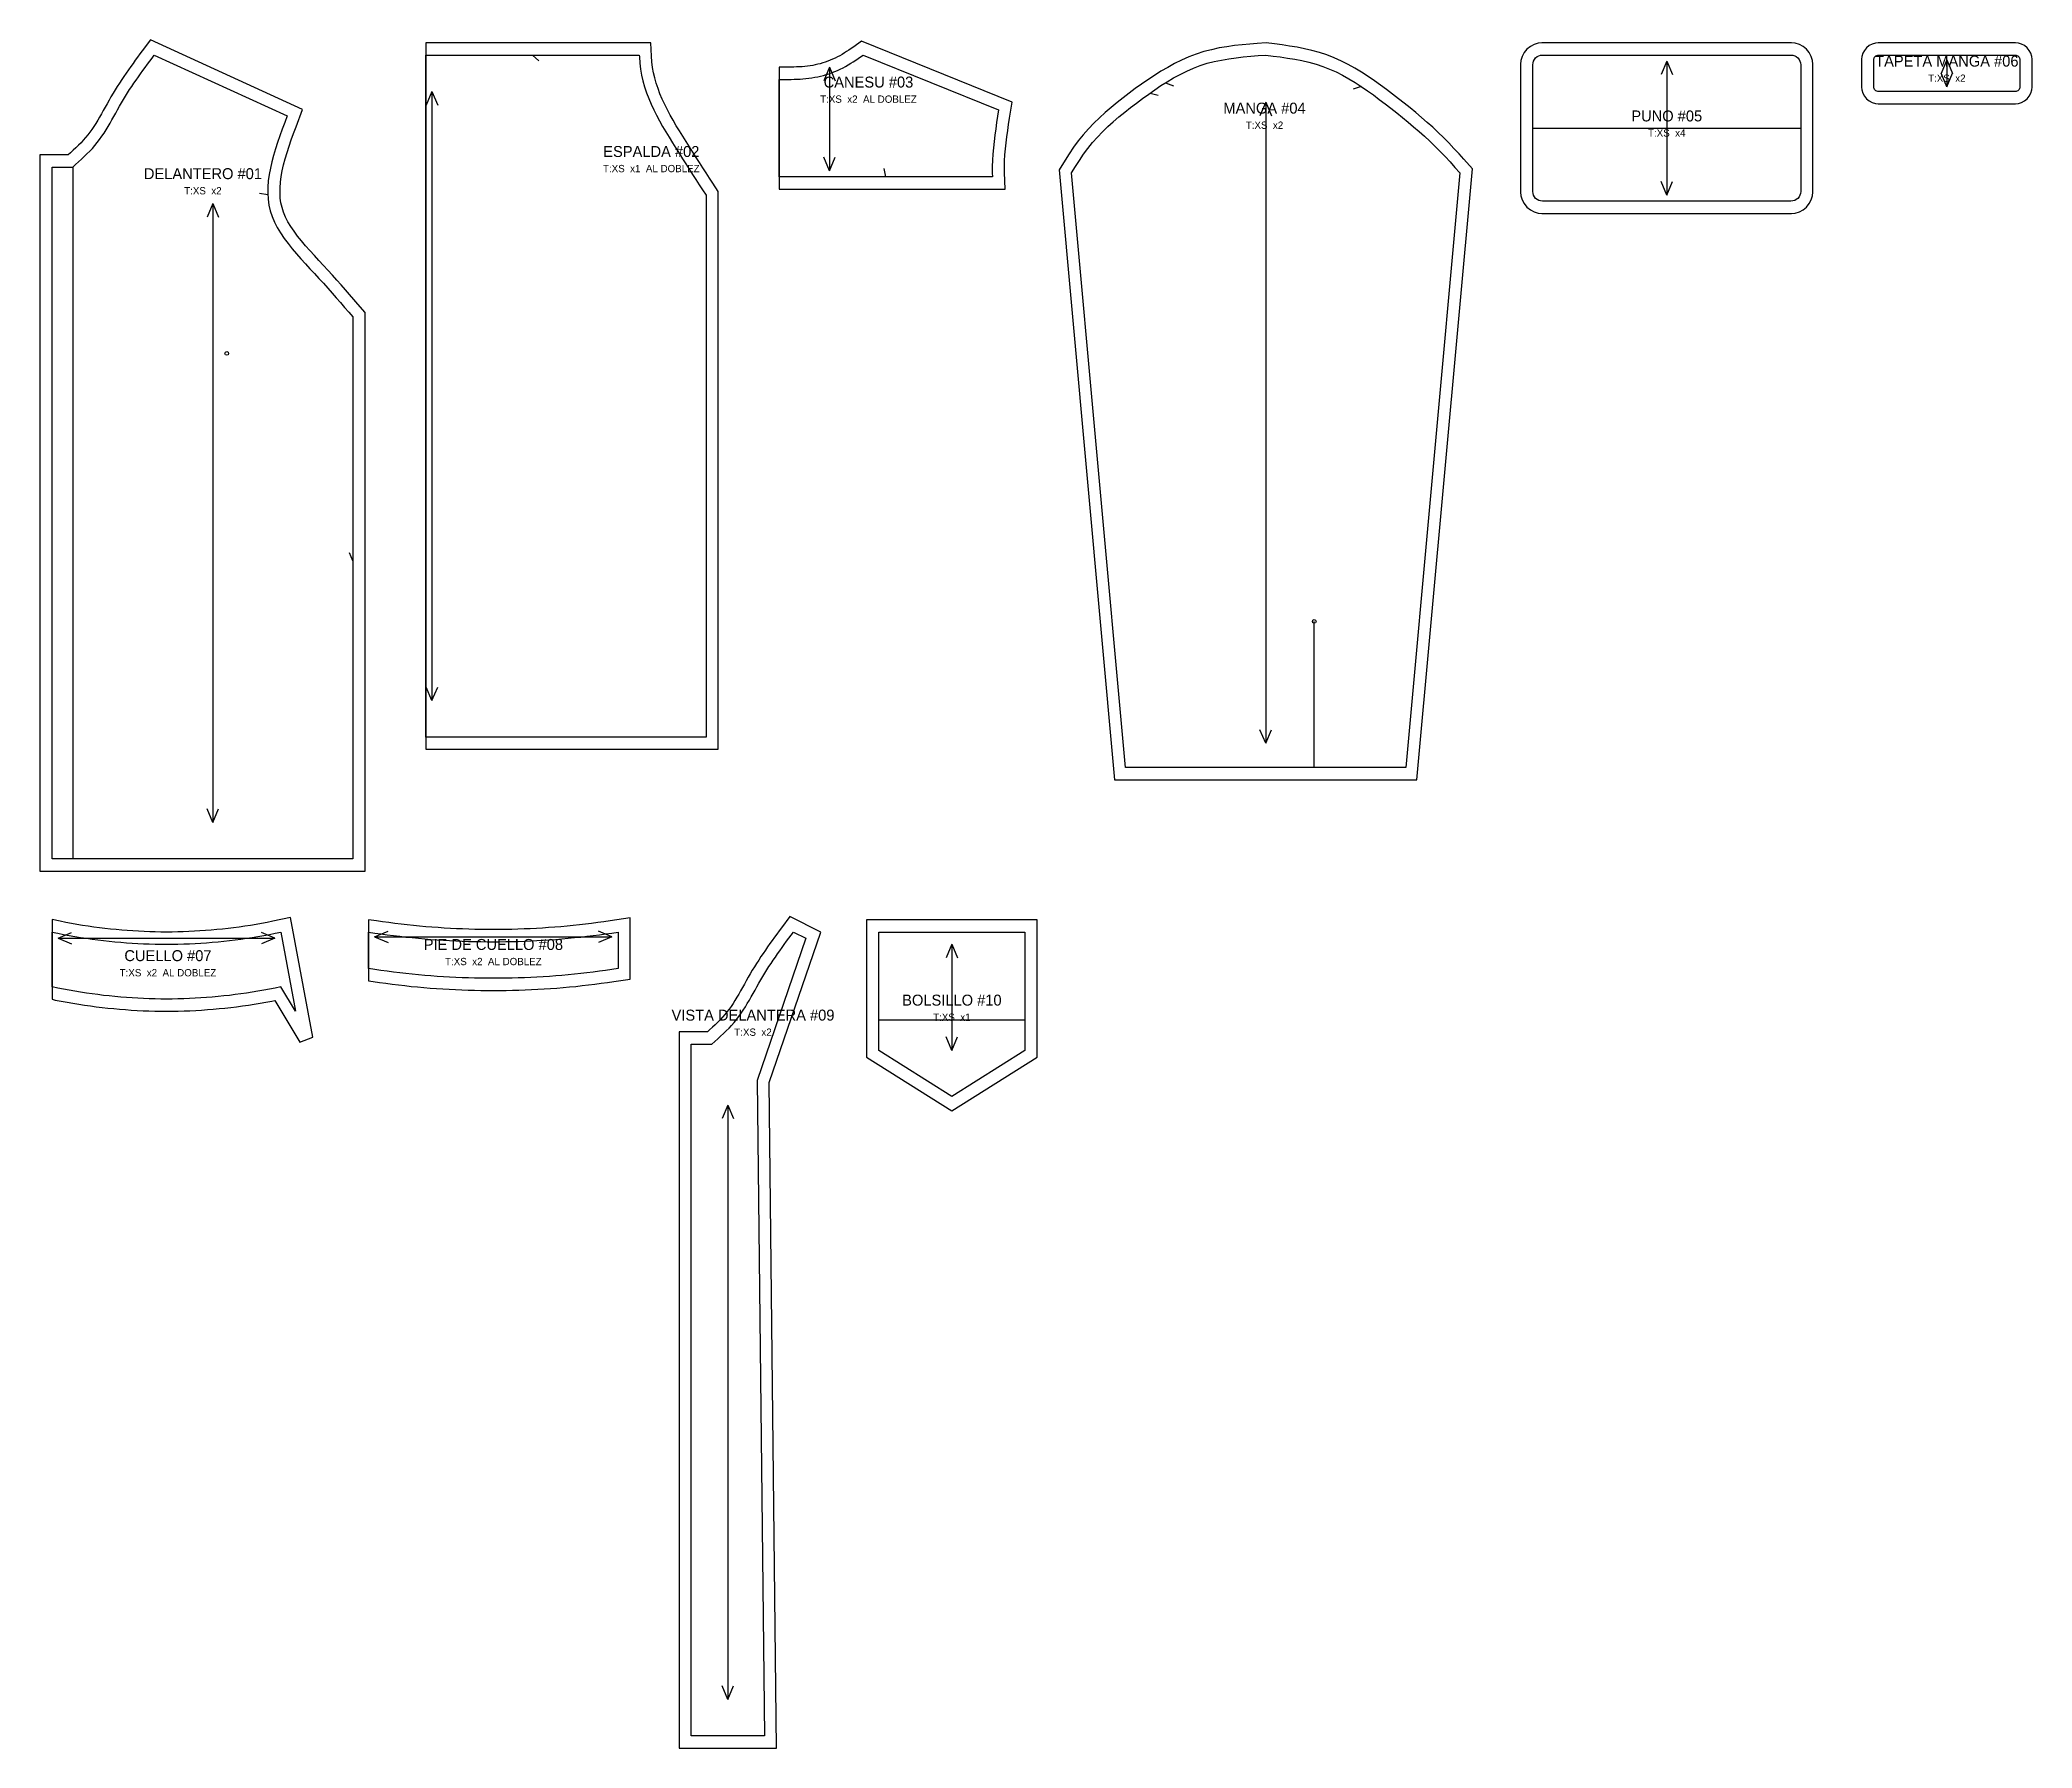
# Model space of a CAD drawing. Header units: centimetres. Extents: x -1 to 163, y -139 to 1.
import ezdxf
from ezdxf.enums import TextEntityAlignment as Align

# ---------------------------------------------------------------- set-up
doc = ezdxf.new("R2010")
doc.units = ezdxf.units.CM
for name, color, linetype in [('1', 1, 'Continuous'), ('11', 8, 'Continuous'), ('13', 7, 'Continuous'), ('15', 6, 'Continuous'), ('4', 4, 'Continuous'), ('6', 2, 'Continuous'), ('7', 3, 'Continuous'), ('8', 5, 'Continuous')]:
    doc.layers.add(name, color=color, linetype=linetype)

# ---------------------------------------------------------------- blocks, each defined once
blk = doc.blocks.new('P01_DELANTERO')
at = {"layer": '1'}
blk.add_lwpolyline([(-2.7, -67), (24, -67), (24, -21.13), (23.42, -20.45), (23.08, -20.06), (22.74, -19.67), (22.39, -19.27), (22.04, -18.87), (21.69, -18.47), (21.33, -18.07), (20.96, -17.67), (20.59, -17.27), (20.22, -16.86), (19.84, -16.46), (19.48, -16.06), (19.12, -15.66), (18.79, -15.26), (18.47, -14.87), (18.17, -14.47), (17.91, -14.08), (17.67, -13.69), (17.47, -13.3), (17.31, -12.91), (17.19, -12.53), (17.1, -12.14), (17.04, -11.74), (17.02, -11.32), (17.02, -10.89), (17.06, -10.44), (17.12, -9.97), (17.21, -9.5), (17.32, -9.01), (17.45, -8.51), (17.61, -8), (17.77, -7.48), (17.95, -6.96), (18.14, -6.43), (18.34, -5.89), (18.87, -4.48), (6.38, 1.25), (5.71, 0.34), (5.52, 0.09), (5.33, -0.17), (5.14, -0.43), (4.95, -0.69), (4.76, -0.95), (4.57, -1.22), (4.39, -1.48), (4.2, -1.75), (4.02, -2.02), (3.84, -2.3), (3.66, -2.58), (3.48, -2.86), (3.31, -3.14), (3.14, -3.43), (2.98, -3.71), (2.82, -4), (2.66, -4.28), (2.51, -4.55), (2.35, -4.83), (2.2, -5.1), (2.05, -5.36), (1.89, -5.62), (1.73, -5.86), (1.57, -6.11), (1.4, -6.34), (1.23, -6.56), (1.06, -6.78), (0.87, -6.99), (0.68, -7.2), (0.47, -7.41), (0.26, -7.62), (0.04, -7.82), (-0.19, -8.03), (-0.38, -8.2), (-2.7, -8.2), (-2.7, -67)], close=True, dxfattribs=at)
at = {"layer": '11'}
blk.add_line((0, -9.2), (0, -66), dxfattribs=at)
at = {"layer": '4'}
for p, q in [((16.02, -11.47), (15.33, -11.37)), ((23, -41.53), (22.74, -40.88))]:
    blk.add_line(p, q, dxfattribs=at)
at = {"layer": '6'}
blk.add_circle((12.65, -24.5), 0.15, dxfattribs=at)
at = {"layer": '7'}
for p, q in [((11.5, -12.2), (11.03, -13.31)), ((11.5, -12.2), (11.5, -63)), ((11.5, -12.2), (11.97, -13.31)), ((11.5, -63), (11.03, -61.89)), ((11.5, -63), (11.97, -61.89))]:
    blk.add_line(p, q, dxfattribs=at)
at = {"layer": '8'}
blk.add_lwpolyline([(-1.7, -9.2), (0, -9.2), (0.24, -8.99), (0.48, -8.77), (0.71, -8.56), (0.95, -8.34), (1.17, -8.12), (1.4, -7.9), (1.61, -7.66), (1.82, -7.43), (2.02, -7.18), (2.21, -6.93), (2.39, -6.67), (2.57, -6.41), (2.74, -6.14), (2.9, -5.87), (3.07, -5.6), (3.22, -5.32), (3.38, -5.04), (3.54, -4.76), (3.69, -4.49), (3.85, -4.21), (4.01, -3.93), (4.17, -3.65), (4.33, -3.38), (4.5, -3.11), (4.67, -2.84), (4.85, -2.58), (5.03, -2.32), (5.21, -2.05), (5.39, -1.79), (5.57, -1.53), (5.76, -1.28), (5.94, -1.02), (6.13, -0.76), (6.32, -0.51), (6.51, -0.25), (6.7, 0), (17.61, -5), (17.41, -5.54), (17.2, -6.09), (17.01, -6.63), (16.82, -7.17), (16.65, -7.7), (16.49, -8.24), (16.35, -8.77), (16.23, -9.29), (16.13, -9.81), (16.06, -10.33), (16.02, -10.84), (16.02, -11.34), (16.04, -11.83), (16.11, -12.32), (16.22, -12.8), (16.37, -13.26), (16.57, -13.72), (16.8, -14.17), (17.06, -14.61), (17.36, -15.05), (17.68, -15.48), (18.01, -15.9), (18.37, -16.32), (18.73, -16.73), (19.11, -17.14), (19.48, -17.54), (19.86, -17.94), (20.22, -18.34), (20.59, -18.74), (20.94, -19.14), (21.29, -19.54), (21.64, -19.93), (21.98, -20.32), (22.32, -20.72), (22.66, -21.11), (23, -21.5), (23, -66), (-1.7, -66)], close=True, dxfattribs=at)
at = {"layer": '13'}
blk.add_text('DELANTERO #01', height=0.9, dxfattribs=at).set_placement((10.69, -9.74), align=Align.MIDDLE_CENTER)
at = {"layer": '15'}
blk.add_text('T:XS  x2', height=0.6, dxfattribs=at).set_placement((10.69, -11.14), align=Align.MIDDLE_CENTER)
blk = doc.blocks.new('P02_ESPALDA')
at = {"layer": '1'}
blk.add_lwpolyline([(24, -21.2), (23.56, -20.53), (23.29, -20.11), (23.01, -19.68), (22.74, -19.25), (22.46, -18.83), (22.19, -18.4), (21.91, -17.97), (21.64, -17.54), (21.36, -17.1), (21.09, -16.67), (20.82, -16.23), (20.56, -15.8), (20.3, -15.36), (20.06, -14.93), (19.83, -14.49), (19.61, -14.06), (19.41, -13.62), (19.22, -13.19), (19.06, -12.75), (18.91, -12.32), (18.79, -11.88), (18.69, -11.45), (18.62, -11.01), (18.56, -10.56), (18.52, -10.1), (18.48, -9), (0, -9), (0, -67), (24, -67), (24, -21.2)], close=True, dxfattribs=at)
at = {"layer": '4'}
blk.add_line((8.76, -10), (9.28, -10.47), dxfattribs=at)
at = {"layer": '7'}
for p, q in [((0.5, -13), (0.03, -14.11)), ((0.5, -13), (0.5, -63)), ((0.5, -13), (0.97, -14.11)), ((0.5, -63), (0.03, -61.89)), ((0.5, -63), (0.97, -61.89))]:
    blk.add_line(p, q, dxfattribs=at)
at = {"layer": '8'}
blk.add_lwpolyline([(0, -10), (17.52, -10), (17.53, -10.16), (17.57, -10.66), (17.63, -11.15), (17.71, -11.64), (17.82, -12.13), (17.96, -12.61), (18.12, -13.09), (18.3, -13.56), (18.49, -14.03), (18.71, -14.49), (18.94, -14.95), (19.18, -15.41), (19.44, -15.86), (19.7, -16.31), (19.97, -16.75), (20.24, -17.2), (20.52, -17.64), (20.8, -18.07), (21.07, -18.51), (21.35, -18.94), (21.62, -19.37), (21.9, -19.8), (22.17, -20.22), (22.45, -20.65), (22.72, -21.07), (23, -21.5), (23, -66), (0, -66)], close=True, dxfattribs=at)
at = {"layer": '13'}
blk.add_text('ESPALDA #02', height=0.9, dxfattribs=at).set_placement((18.51, -17.92), align=Align.MIDDLE_CENTER)
at = {"layer": '15'}
blk.add_text('T:XS  x1  AL DOBLEZ', height=0.6, dxfattribs=at).set_placement((18.51, -19.32), align=Align.MIDDLE_CENTER)
blk = doc.blocks.new('P03_CANESU')
at = {"layer": '1'}
blk.add_lwpolyline([(18.51, -9.64), (18.51, -9.16), (18.52, -8.69), (18.55, -8.2), (18.59, -7.71), (18.64, -7.21), (18.71, -6.71), (18.78, -6.2), (18.85, -5.69), (18.93, -5.17), (19.14, -3.87), (6.77, 1.13), (6.13, 0.68), (5.93, 0.54), (5.74, 0.41), (5.55, 0.29), (5.36, 0.17), (5.17, 0.05), (4.98, -0.06), (4.79, -0.16), (4.6, -0.25), (4.4, -0.34), (4.2, -0.43), (4, -0.51), (3.79, -0.58), (3.59, -0.65), (3.38, -0.71), (3.17, -0.76), (2.97, -0.81), (2.76, -0.85), (2.54, -0.88), (2.33, -0.91), (2.11, -0.94), (1.89, -0.96), (1.66, -0.97), (1.43, -0.98), (1.2, -0.99), (0.97, -1), (0.73, -1), (0.49, -1), (0.25, -1), (0, -1), (0, -11), (18.56, -11), (18.51, -9.64)], close=True, dxfattribs=at)
at = {"layer": '4'}
blk.add_line((8.76, -10), (8.62, -9.31), dxfattribs=at)
at = {"layer": '7'}
for p, q in [((4.14, -1), (3.67, -2.11)), ((4.14, -1), (4.14, -9.5)), ((4.14, -1), (4.61, -2.11)), ((4.14, -9.5), (3.67, -8.39)), ((4.14, -9.5), (4.61, -8.39))]:
    blk.add_line(p, q, dxfattribs=at)
at = {"layer": '8'}
blk.add_lwpolyline([(0, -2), (0.25, -2), (0.49, -2), (0.74, -2), (0.98, -2), (1.23, -1.99), (1.47, -1.98), (1.72, -1.97), (1.96, -1.95), (2.21, -1.93), (2.45, -1.9), (2.69, -1.87), (2.93, -1.83), (3.17, -1.79), (3.41, -1.73), (3.65, -1.67), (3.88, -1.6), (4.12, -1.53), (4.35, -1.44), (4.58, -1.35), (4.8, -1.26), (5.03, -1.16), (5.25, -1.05), (5.46, -0.93), (5.68, -0.81), (5.89, -0.68), (6.09, -0.55), (6.3, -0.42), (6.5, -0.28), (6.7, -0.14), (6.9, 0), (18.02, -4.5), (17.94, -5.02), (17.86, -5.54), (17.79, -6.06), (17.71, -6.58), (17.65, -7.1), (17.6, -7.61), (17.55, -8.13), (17.52, -8.64), (17.51, -9.15), (17.51, -9.66), (17.52, -10), (0, -10)], close=True, dxfattribs=at)
at = {"layer": '13'}
blk.add_text('CANESU #03', height=0.9, dxfattribs=at).set_placement((7.34, -2.22), align=Align.MIDDLE_CENTER)
at = {"layer": '15'}
blk.add_text('T:XS  x2  AL DOBLEZ', height=0.6, dxfattribs=at).set_placement((7.34, -3.62), align=Align.MIDDLE_CENTER)
blk = doc.blocks.new('P04_MANGA')
at = {"layer": '1'}
blk.add_lwpolyline([(-12.41, -59.5), (12.41, -59.5), (16.97, -9.33), (16.28, -8.56), (15.88, -8.11), (15.46, -7.66), (15.04, -7.22), (14.6, -6.78), (14.16, -6.35), (13.71, -5.93), (13.25, -5.53), (12.79, -5.13), (12.33, -4.73), (11.85, -4.34), (11.38, -3.96), (10.9, -3.59), (10.41, -3.21), (9.92, -2.84), (9.43, -2.47), (8.92, -2.11), (8.4, -1.75), (7.87, -1.41), (7.33, -1.08), (6.78, -0.77), (6.21, -0.49), (5.62, -0.22), (5.02, 0.01), (4.41, 0.21), (3.8, 0.38), (3.18, 0.52), (2.57, 0.64), (1.95, 0.74), (1.34, 0.83), (0.73, 0.91), (0.03, 1), (-0.69, 0.95), (-1.31, 0.9), (-1.94, 0.84), (-2.57, 0.77), (-3.2, 0.68), (-3.83, 0.58), (-4.46, 0.44), (-5.08, 0.28), (-5.71, 0.08), (-6.31, -0.15), (-6.91, -0.41), (-7.48, -0.7), (-8.05, -1.01), (-8.6, -1.33), (-9.14, -1.67), (-9.67, -2.03), (-10.19, -2.39), (-10.71, -2.76), (-11.21, -3.14), (-11.71, -3.52), (-12.21, -3.91), (-12.7, -4.31), (-13.18, -4.72), (-13.65, -5.15), (-14.11, -5.6), (-14.55, -6.06), (-14.98, -6.54), (-15.39, -7.05), (-15.77, -7.57), (-16.13, -8.1), (-16.46, -8.63), (-16.96, -9.43), (-12.41, -59.5)], close=True, dxfattribs=at)
at = {"layer": '11'}
blk.add_line((3.98, -58.5), (3.98, -46.5), dxfattribs=at)
at = {"layer": '4'}
for p, q in [((-9.5, -3.13), (-8.82, -3.29)), ((-8.22, -2.27), (-7.56, -2.52)), ((7.83, -2.57), (7.17, -2.81))]:
    blk.add_line(p, q, dxfattribs=at)
at = {"layer": '6'}
blk.add_circle((3.98, -46.5), 0.15, dxfattribs=at)
at = {"layer": '7'}
for p, q in [((0, -3.87), (-0.47, -4.98)), ((0, -3.87), (0, -56.5)), ((0, -3.87), (0.47, -4.98)), ((0, -56.5), (-0.47, -55.39)), ((0, -56.5), (0.47, -55.39))]:
    blk.add_line(p, q, dxfattribs=at)
at = {"layer": '8'}
blk.add_lwpolyline([(-15.94, -9.68), (-15.62, -9.16), (-15.29, -8.65), (-14.95, -8.14), (-14.6, -7.66), (-14.22, -7.19), (-13.82, -6.74), (-13.4, -6.3), (-12.97, -5.88), (-12.52, -5.48), (-12.05, -5.08), (-11.58, -4.69), (-11.1, -4.31), (-10.61, -3.94), (-10.11, -3.57), (-9.61, -3.21), (-9.11, -2.85), (-8.6, -2.51), (-8.08, -2.19), (-7.56, -1.88), (-7.02, -1.59), (-6.48, -1.32), (-5.93, -1.08), (-5.37, -0.87), (-4.81, -0.68), (-4.23, -0.53), (-3.64, -0.41), (-3.04, -0.3), (-2.44, -0.22), (-1.84, -0.15), (-1.23, -0.1), (-0.61, -0.05), (0, 0), (0.6, -0.08), (1.2, -0.16), (1.8, -0.25), (2.39, -0.35), (2.97, -0.46), (3.55, -0.59), (4.13, -0.75), (4.69, -0.93), (5.24, -1.15), (5.78, -1.39), (6.31, -1.66), (6.83, -1.95), (7.34, -2.26), (7.85, -2.58), (8.35, -2.93), (8.84, -3.28), (9.32, -3.64), (9.8, -4.01), (10.28, -4.37), (10.76, -4.75), (11.22, -5.12), (11.69, -5.5), (12.14, -5.89), (12.59, -6.28), (13.04, -6.67), (13.47, -7.08), (13.9, -7.49), (14.32, -7.91), (14.73, -8.34), (15.14, -8.78), (15.54, -9.23), (15.94, -9.68), (11.5, -58.5), (-11.5, -58.5)], close=True, dxfattribs=at)
at = {"layer": '13'}
blk.add_text('MANGA #04', height=0.9, dxfattribs=at).set_placement((-0.1, -4.36), align=Align.MIDDLE_CENTER)
at = {"layer": '15'}
blk.add_text('T:XS  x2', height=0.6, dxfattribs=at).set_placement((-0.1, -5.76), align=Align.MIDDLE_CENTER)
blk = doc.blocks.new('P05_PUNO')
at = {"layer": '1'}
blk.add_lwpolyline([(-1, -11.25), (-0.97, -11.55), (-0.87, -11.89), (-0.7, -12.2), (-0.48, -12.48), (-0.2, -12.7), (0.11, -12.87), (0.45, -12.97), (0.75, -13), (21.25, -13), (21.55, -12.97), (21.89, -12.87), (22.2, -12.7), (22.48, -12.48), (22.7, -12.2), (22.87, -11.89), (22.97, -11.55), (23, -11.25), (23, -0.75), (22.97, -0.45), (22.87, -0.11), (22.7, 0.2), (22.48, 0.48), (22.2, 0.7), (21.89, 0.87), (21.55, 0.97), (21.25, 1), (0.75, 1), (0.45, 0.97), (0.11, 0.87), (-0.2, 0.7), (-0.48, 0.48), (-0.7, 0.2), (-0.87, -0.11), (-0.97, -0.45), (-1, -0.75), (-1, -11.25)], close=True, dxfattribs=at)
at = {"layer": '11'}
blk.add_line((0, -6), (22, -6), dxfattribs=at)
at = {"layer": '7'}
for p, q in [((11, -0.5), (10.53, -1.61)), ((11, -0.5), (11, -11.5)), ((11, -0.5), (11.47, -1.61)), ((11, -11.5), (10.53, -10.39)), ((11, -11.5), (11.47, -10.39))]:
    blk.add_line(p, q, dxfattribs=at)
at = {"layer": '8'}
blk.add_lwpolyline([(0, -0.8), (0.02, -0.64), (0.06, -0.49), (0.13, -0.36), (0.23, -0.23), (0.36, -0.13), (0.49, -0.06), (0.64, -0.02), (0.8, 0), (21.2, 0), (21.36, -0.02), (21.51, -0.06), (21.64, -0.13), (21.77, -0.23), (21.87, -0.36), (21.94, -0.49), (21.98, -0.64), (22, -0.8), (22, -11.2), (21.98, -11.36), (21.94, -11.51), (21.87, -11.64), (21.77, -11.77), (21.64, -11.87), (21.51, -11.94), (21.36, -11.98), (21.2, -12), (0.8, -12), (0.64, -11.98), (0.49, -11.94), (0.36, -11.87), (0.23, -11.77), (0.13, -11.64), (0.06, -11.51), (0.02, -11.36), (0, -11.2)], close=True, dxfattribs=at)
at = {"layer": '13'}
blk.add_text('PUNO #05', height=0.9, dxfattribs=at).set_placement((11, -5), align=Align.MIDDLE_CENTER)
at = {"layer": '15'}
blk.add_text('T:XS  x4', height=0.6, dxfattribs=at).set_placement((11, -6.4), align=Align.MIDDLE_CENTER)
blk = doc.blocks.new('P06_TAPETA_MANGA')
at = {"layer": '1'}
blk.add_lwpolyline([(-1, -2.65), (-0.98, -2.87), (-0.9, -3.14), (-0.77, -3.38), (-0.59, -3.59), (-0.38, -3.77), (-0.14, -3.9), (0.13, -3.98), (0.35, -4), (11.65, -4), (11.87, -3.98), (12.14, -3.9), (12.38, -3.77), (12.59, -3.59), (12.77, -3.38), (12.9, -3.14), (12.98, -2.87), (13, -2.65), (13, -0.35), (12.98, -0.13), (12.9, 0.14), (12.77, 0.38), (12.59, 0.59), (12.38, 0.77), (12.14, 0.9), (11.87, 0.98), (11.65, 1), (0.35, 1), (0.13, 0.98), (-0.14, 0.9), (-0.38, 0.77), (-0.59, 0.59), (-0.77, 0.38), (-0.9, 0.14), (-0.98, -0.13), (-1, -0.35), (-1, -2.65)], close=True, dxfattribs=at)
at = {"layer": '7'}
for p, q in [((6, -0.4), (5.53, -1.51)), ((6, -2.6), (5.53, -1.49)), ((6, -0.4), (6, -2.6)), ((6, -0.4), (6.47, -1.51)), ((6, -2.6), (6.47, -1.49))]:
    blk.add_line(p, q, dxfattribs=at)
at = {"layer": '8'}
blk.add_lwpolyline([(0, -0.4), (0.01, -0.32), (0.03, -0.25), (0.07, -0.18), (0.12, -0.12), (0.18, -0.07), (0.25, -0.03), (0.32, -0.01), (0.4, 0), (11.6, 0), (11.68, -0.01), (11.75, -0.03), (11.82, -0.07), (11.88, -0.12), (11.93, -0.18), (11.97, -0.25), (11.99, -0.32), (12, -0.4), (12, -2.6), (11.99, -2.68), (11.97, -2.75), (11.93, -2.82), (11.88, -2.88), (11.82, -2.93), (11.75, -2.97), (11.68, -2.99), (11.6, -3), (0.4, -3), (0.32, -2.99), (0.25, -2.97), (0.18, -2.93), (0.12, -2.88), (0.07, -2.82), (0.03, -2.75), (0.01, -2.68), (0, -2.6)], close=True, dxfattribs=at)
at = {"layer": '13'}
blk.add_text('TAPETA MANGA #06', height=0.9, dxfattribs=at).set_placement((6, -0.5), align=Align.MIDDLE_CENTER)
at = {"layer": '15'}
blk.add_text('T:XS  x2', height=0.6, dxfattribs=at).set_placement((6, -1.9), align=Align.MIDDLE_CENTER)
blk = doc.blocks.new('P07_CUELLO')
at = {"layer": '1'}
blk.add_lwpolyline([(0.75, -5.67), (1.23, -5.76), (1.71, -5.85), (2.19, -5.93), (2.67, -6), (3.15, -6.07), (3.63, -6.13), (4.11, -6.19), (4.59, -6.24), (5.07, -6.29), (5.55, -6.34), (6.03, -6.37), (6.51, -6.41), (6.99, -6.44), (7.48, -6.46), (7.96, -6.48), (8.44, -6.49), (8.92, -6.5), (9.4, -6.5), (9.88, -6.5), (10.36, -6.49), (10.84, -6.48), (11.32, -6.46), (11.8, -6.44), (12.28, -6.41), (12.76, -6.37), (13.24, -6.34), (13.72, -6.29), (14.2, -6.24), (14.68, -6.19), (15.16, -6.13), (15.64, -6.07), (16.12, -6), (16.6, -5.93), (17.08, -5.85), (17.56, -5.76), (18.04, -5.67), (18.3, -5.62), (20.35, -9.04), (21.41, -8.64), (19.59, 1.19), (18.13, 0.88), (17.67, 0.79), (17.21, 0.71), (16.75, 0.63), (16.29, 0.55), (15.83, 0.48), (15.37, 0.41), (14.91, 0.35), (14.45, 0.3), (13.99, 0.24), (13.53, 0.2), (13.07, 0.16), (12.61, 0.12), (12.15, 0.09), (11.69, 0.06), (11.23, 0.04), (10.77, 0.02), (10.32, 0.01), (9.86, 0), (9.4, 0), (8.94, 0), (8.48, 0.01), (8.02, 0.02), (7.56, 0.04), (7.1, 0.06), (6.64, 0.09), (6.18, 0.12), (5.72, 0.16), (5.26, 0.2), (4.8, 0.24), (4.34, 0.3), (3.89, 0.35), (3.43, 0.41), (2.97, 0.48), (2.51, 0.55), (2.05, 0.63), (1.59, 0.71), (1.13, 0.79), (0.67, 0.88), (0, 1.02), (0, -5.52), (0.27, -5.58), (0.75, -5.67)], close=True, dxfattribs=at)
at = {"layer": '7'}
for p, q in [((0.5, -0.5), (1.61, -0.03)), ((0.5, -0.5), (18.29, -0.5)), ((0.5, -0.5), (1.61, -0.97)), ((18.29, -0.5), (17.19, -0.03)), ((18.29, -0.5), (17.19, -0.97))]:
    blk.add_line(p, q, dxfattribs=at)
at = {"layer": '8'}
blk.add_lwpolyline([(0, 0), (0.47, -0.1), (0.94, -0.19), (1.41, -0.28), (1.88, -0.36), (2.35, -0.44), (2.82, -0.51), (3.29, -0.58), (3.76, -0.64), (4.23, -0.7), (4.7, -0.75), (5.17, -0.8), (5.64, -0.84), (6.11, -0.88), (6.58, -0.91), (7.05, -0.94), (7.52, -0.96), (7.99, -0.98), (8.46, -0.99), (8.93, -1), (9.4, -1), (9.87, -1), (10.34, -0.99), (10.81, -0.98), (11.28, -0.96), (11.75, -0.94), (12.22, -0.91), (12.69, -0.88), (13.16, -0.84), (13.63, -0.8), (14.1, -0.75), (14.57, -0.7), (15.04, -0.64), (15.51, -0.58), (15.97, -0.51), (16.44, -0.44), (16.91, -0.36), (17.38, -0.28), (17.85, -0.19), (18.32, -0.1), (18.79, 0), (19.99, -6.5), (18.79, -4.5), (18.32, -4.6), (17.85, -4.69), (17.38, -4.78), (16.91, -4.86), (16.44, -4.94), (15.97, -5.01), (15.51, -5.08), (15.04, -5.14), (14.57, -5.2), (14.1, -5.25), (13.63, -5.3), (13.16, -5.34), (12.69, -5.38), (12.22, -5.41), (11.75, -5.44), (11.28, -5.46), (10.81, -5.48), (10.34, -5.49), (9.87, -5.5), (9.4, -5.5), (8.93, -5.5), (8.46, -5.49), (7.99, -5.48), (7.52, -5.46), (7.05, -5.44), (6.58, -5.41), (6.11, -5.38), (5.64, -5.34), (5.17, -5.3), (4.7, -5.25), (4.23, -5.2), (3.76, -5.14), (3.29, -5.08), (2.82, -5.01), (2.35, -4.94), (1.88, -4.86), (1.41, -4.78), (0.94, -4.69), (0.47, -4.6), (0, -4.5)], close=True, dxfattribs=at)
at = {"layer": '13'}
blk.add_text('CUELLO #07', height=0.9, dxfattribs=at).set_placement((9.52, -1.94), align=Align.MIDDLE_CENTER)
at = {"layer": '15'}
blk.add_text('T:XS  x2  AL DOBLEZ', height=0.6, dxfattribs=at).set_placement((9.52, -3.34), align=Align.MIDDLE_CENTER)
blk = doc.blocks.new('P08_PIE_DE_CUELLO')
at = {"layer": '1'}
blk.add_lwpolyline([(0.89, -4.14), (1.41, -4.21), (1.93, -4.28), (2.45, -4.34), (2.97, -4.4), (3.49, -4.46), (4.01, -4.51), (4.53, -4.55), (5.05, -4.6), (5.57, -4.64), (6.09, -4.67), (6.61, -4.7), (7.13, -4.73), (7.65, -4.75), (8.17, -4.77), (8.69, -4.78), (9.21, -4.79), (9.73, -4.8), (10.25, -4.8), (10.77, -4.8), (11.29, -4.79), (11.81, -4.78), (12.33, -4.77), (12.85, -4.75), (13.37, -4.73), (13.89, -4.7), (14.41, -4.67), (14.93, -4.64), (15.45, -4.6), (15.97, -4.55), (16.49, -4.51), (17.01, -4.46), (17.53, -4.4), (18.05, -4.34), (18.57, -4.28), (19.09, -4.21), (19.61, -4.14), (20.13, -4.07), (21.49, -3.86), (21.49, 1.16), (19.83, 0.91), (19.33, 0.84), (18.83, 0.77), (18.32, 0.7), (17.82, 0.64), (17.31, 0.59), (16.81, 0.53), (16.3, 0.48), (15.8, 0.44), (15.29, 0.4), (14.79, 0.36), (14.28, 0.33), (13.78, 0.3), (13.27, 0.27), (12.77, 0.25), (12.27, 0.23), (11.76, 0.22), (11.26, 0.21), (10.75, 0.2), (10.25, 0.2), (9.74, 0.2), (9.24, 0.21), (8.73, 0.22), (8.23, 0.23), (7.72, 0.25), (7.22, 0.27), (6.72, 0.3), (6.21, 0.33), (5.71, 0.36), (5.2, 0.4), (4.7, 0.44), (4.19, 0.48), (3.69, 0.53), (3.18, 0.59), (2.68, 0.64), (2.17, 0.7), (1.67, 0.77), (1.16, 0.84), (0.66, 0.91), (0, 1.01), (0, -4.01), (0.37, -4.07), (0.89, -4.14)], close=True, dxfattribs=at)
at = {"layer": '7'}
for p, q in [((0.5, -0.4), (1.61, 0.07)), ((19.99, -0.4), (18.89, 0.07)), ((0.5, -0.4), (19.99, -0.4)), ((0.5, -0.4), (1.61, -0.87)), ((19.99, -0.4), (18.89, -0.87))]:
    blk.add_line(p, q, dxfattribs=at)
at = {"layer": '8'}
blk.add_lwpolyline([(0, 0), (0.51, -0.08), (1.02, -0.15), (1.54, -0.22), (2.05, -0.29), (2.56, -0.35), (3.07, -0.41), (3.59, -0.46), (4.1, -0.51), (4.61, -0.56), (5.12, -0.6), (5.64, -0.64), (6.15, -0.67), (6.66, -0.7), (7.17, -0.73), (7.69, -0.75), (8.2, -0.77), (8.71, -0.78), (9.22, -0.79), (9.73, -0.8), (10.25, -0.8), (10.76, -0.8), (11.27, -0.79), (11.78, -0.78), (12.3, -0.77), (12.81, -0.75), (13.32, -0.73), (13.83, -0.7), (14.35, -0.67), (14.86, -0.64), (15.37, -0.6), (15.88, -0.56), (16.4, -0.51), (16.91, -0.46), (17.42, -0.41), (17.93, -0.35), (18.44, -0.29), (18.96, -0.22), (19.47, -0.15), (19.98, -0.08), (20.49, 0), (20.49, -3), (19.98, -3.08), (19.47, -3.15), (18.96, -3.22), (18.44, -3.29), (17.93, -3.35), (17.42, -3.41), (16.91, -3.46), (16.4, -3.51), (15.88, -3.56), (15.37, -3.6), (14.86, -3.64), (14.35, -3.67), (13.83, -3.7), (13.32, -3.73), (12.81, -3.75), (12.3, -3.77), (11.78, -3.78), (11.27, -3.79), (10.76, -3.8), (10.25, -3.8), (9.73, -3.8), (9.22, -3.79), (8.71, -3.78), (8.2, -3.77), (7.69, -3.75), (7.17, -3.73), (6.66, -3.7), (6.15, -3.67), (5.64, -3.64), (5.12, -3.6), (4.61, -3.56), (4.1, -3.51), (3.59, -3.46), (3.07, -3.41), (2.56, -3.35), (2.05, -3.29), (1.54, -3.22), (1.02, -3.15), (0.51, -3.08), (0, -3)], close=True, dxfattribs=at)
at = {"layer": '13'}
blk.add_text('PIE DE CUELLO #08', height=0.9, dxfattribs=at).set_placement((10.25, -1.02), align=Align.MIDDLE_CENTER)
at = {"layer": '15'}
blk.add_text('T:XS  x2  AL DOBLEZ', height=0.6, dxfattribs=at).set_placement((10.25, -2.42), align=Align.MIDDLE_CENTER)
blk = doc.blocks.new('P09_VISTA_DELANTERA')
at = {"layer": '1'}
blk.add_lwpolyline([(-2.7, -67), (5.31, -67), (4.7, -12.36), (8.93, 0), (6.4, 1.27), (5.71, 0.34), (5.52, 0.09), (5.33, -0.17), (5.14, -0.43), (4.95, -0.69), (4.76, -0.95), (4.57, -1.22), (4.39, -1.48), (4.2, -1.75), (4.02, -2.02), (3.84, -2.3), (3.66, -2.58), (3.48, -2.86), (3.31, -3.14), (3.14, -3.43), (2.98, -3.71), (2.82, -4), (2.66, -4.28), (2.51, -4.55), (2.35, -4.83), (2.2, -5.1), (2.05, -5.36), (1.89, -5.62), (1.73, -5.86), (1.57, -6.11), (1.4, -6.34), (1.23, -6.56), (1.06, -6.78), (0.87, -6.99), (0.68, -7.2), (0.47, -7.41), (0.26, -7.62), (0.04, -7.82), (-0.19, -8.03), (-0.38, -8.2), (-2.7, -8.2), (-2.7, -67)], close=True, dxfattribs=at)
at = {"layer": '7'}
for p, q in [((1.3, -14.2), (0.83, -15.31)), ((1.3, -14.2), (1.3, -63)), ((1.3, -14.2), (1.77, -15.31)), ((1.3, -63), (0.83, -61.89)), ((1.3, -63), (1.77, -61.89))]:
    blk.add_line(p, q, dxfattribs=at)
at = {"layer": '8'}
blk.add_lwpolyline([(-1.7, -9.2), (0, -9.2), (0.24, -8.99), (0.48, -8.77), (0.71, -8.56), (0.95, -8.34), (1.17, -8.12), (1.4, -7.9), (1.61, -7.66), (1.82, -7.43), (2.02, -7.18), (2.21, -6.93), (2.39, -6.67), (2.57, -6.41), (2.74, -6.14), (2.9, -5.87), (3.07, -5.6), (3.22, -5.32), (3.38, -5.04), (3.54, -4.76), (3.69, -4.49), (3.85, -4.21), (4.01, -3.93), (4.17, -3.65), (4.33, -3.38), (4.5, -3.11), (4.67, -2.84), (4.85, -2.58), (5.03, -2.32), (5.21, -2.05), (5.39, -1.79), (5.57, -1.53), (5.76, -1.28), (5.94, -1.02), (6.13, -0.76), (6.32, -0.51), (6.51, -0.25), (6.7, 0), (7.7, -0.5), (3.7, -12.2), (4.3, -66), (-1.7, -66)], close=True, dxfattribs=at)
at = {"layer": '13'}
blk.add_text('VISTA DELANTERA #09', height=0.9, dxfattribs=at).set_placement((3.37, -6.82), align=Align.MIDDLE_CENTER)
at = {"layer": '15'}
blk.add_text('T:XS  x2', height=0.6, dxfattribs=at).set_placement((3.37, -8.22), align=Align.MIDDLE_CENTER)
blk = doc.blocks.new('P10_BOLSILLO')
at = {"layer": '1'}
blk.add_lwpolyline([(-1, -10.27), (6, -14.68), (13, -10.27), (13, 1), (-1, 1), (-1, -10.27)], close=True, dxfattribs=at)
at = {"layer": '11'}
blk.add_line((0, -7.22), (12, -7.22), dxfattribs=at)
at = {"layer": '7'}
for p, q in [((6, -1), (5.53, -2.11)), ((6, -1), (6, -9.72)), ((6, -1), (6.47, -2.11)), ((6, -9.72), (5.53, -8.61)), ((6, -9.72), (6.47, -8.61))]:
    blk.add_line(p, q, dxfattribs=at)
at = {"layer": '8'}
blk.add_lwpolyline([(0, 0), (12, 0), (12, -9.72), (6, -13.5), (0, -9.72)], close=True, dxfattribs=at)
at = {"layer": '13'}
blk.add_text('BOLSILLO #10', height=0.9, dxfattribs=at).set_placement((6, -5.59), align=Align.MIDDLE_CENTER)
at = {"layer": '15'}
blk.add_text('T:XS  x1', height=0.6, dxfattribs=at).set_placement((6, -6.99), align=Align.MIDDLE_CENTER)

msp = doc.modelspace()

# ---------------------------------------------------------------- block references
for name, p in [('P01_DELANTERO', (1.7, 0)), ('P02_ESPALDA', (30.7, 10)), ('P03_CANESU', (59.7, 0)), ('P04_MANGA', (99.66, 0)), ('P05_PUNO', (121.59, 0)), ('P06_TAPETA_MANGA', (149.59, 0)), ('P07_CUELLO', (0, -72)), ('P08_PIE_DE_CUELLO', (25.99, -72)), ('P09_VISTA_DELANTERA', (54.19, -72)), ('P10_BOLSILLO', (67.89, -72))]:
    msp.add_blockref(name, p)

doc.saveas('drawing.dxf')
